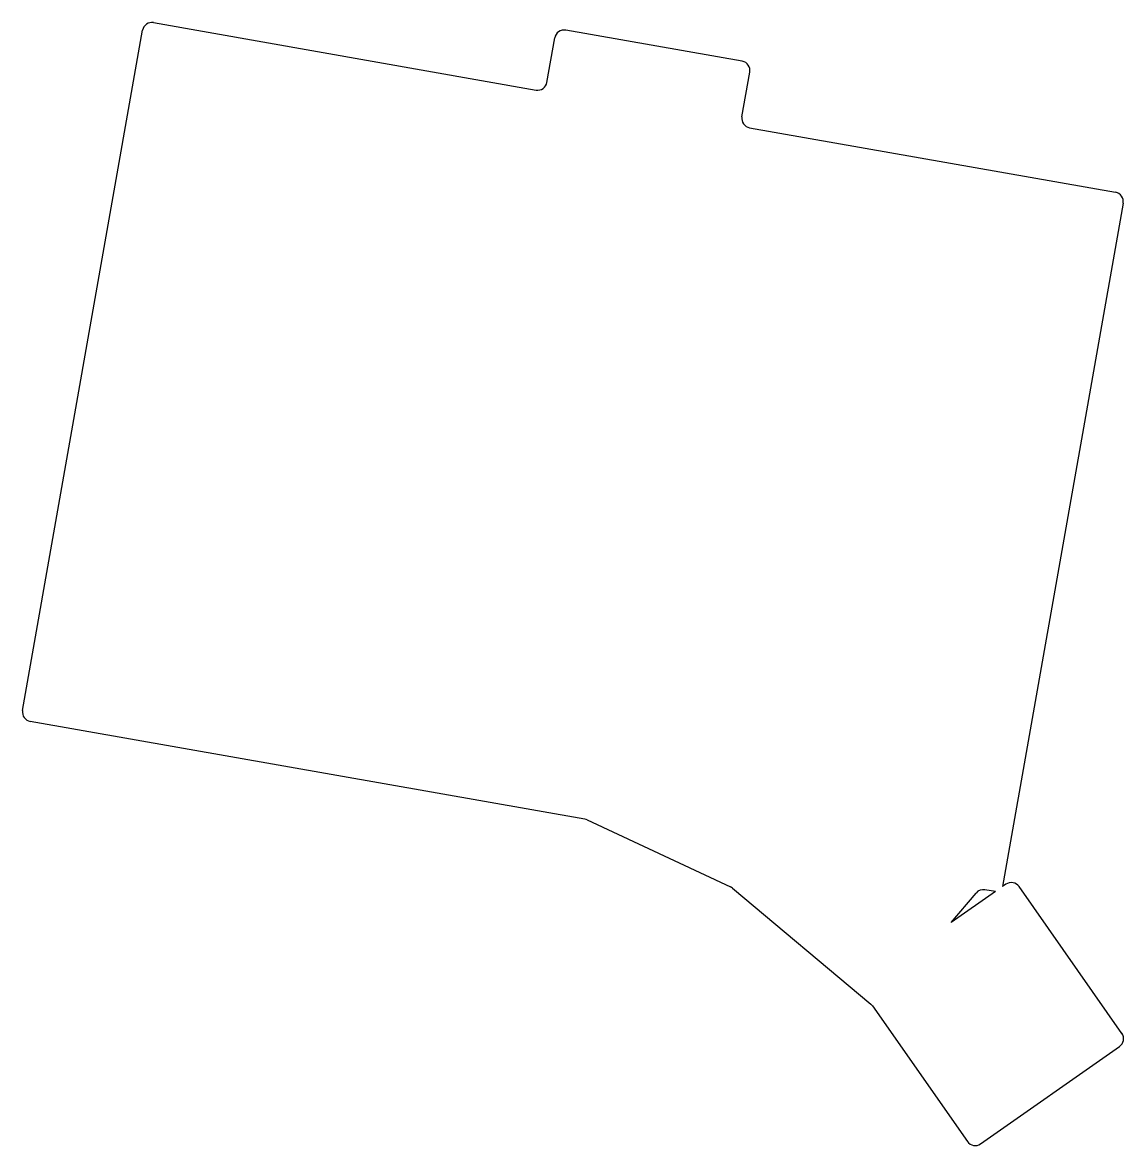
# Model space of a CAD drawing. Header units: millimetres. Extents: x -20 to 97, y -45 to 74.
import ezdxf

# ---------------------------------------------------------------- set-up
doc = ezdxf.new("R2010")
doc.units = ezdxf.units.MM

msp = doc.modelspace()

# ---------------------------------------------------------------- linework, layer by layer
for p, q in [((-6.14, 74.33), (34.44, 67.17)), ((-20.01, 1.38), (-7.3, 73.52)), ((35.6, 67.98), (36.43, 72.71)), ((56.3, 70.22), (37.59, 73.52)), ((56.28, 64.34), (57.11, 69.06)), ((57.09, 63.18), (95.89, 56.34)), ((96.7, 55.18), (83.92, -17.3)), ((39.62, -10.15), (-19.2, 0.22)), ((39.87, -10.23), (55.05, -17.31)), ((55.27, -17.45), (69.93, -29.75)), ((83.16, -17.83), (78.48, -21.11)), ((83.16, -17.83), (82.05, -17.63)), ((84.27, -17.05), (83.92, -17.3)), ((96.57, -32.86), (85.67, -17.3)), ((78.48, -21.11), (81.11, -17.98)), ((70.11, -29.95), (80.18, -44.33)), ((81.58, -44.58), (96.32, -34.25))]:
    msp.add_line(p, q)
for centre, start, end in [((-6.31, 73.34), 80, 170), ((37.41, 72.54), 80, 170), ((56.13, 69.24), 350, 80), ((34.61, 68.16), 260, 350), ((57.26, 64.16), 170, 260), ((95.72, 55.35), 350, 80), ((-19.03, 1.2), 170, 260), ((39.45, -11.14), 65, 80), ((54.63, -18.22), 50, 65), ((81.87, -18.62), 80, 140), ((84.85, -17.87), 35, 125), ((69.29, -30.52), 35, 50), ((95.75, -33.43), 305, 35), ((81, -43.76), 215, 305)]:
    msp.add_arc(centre, 1, start, end)

doc.saveas('drawing.dxf')
